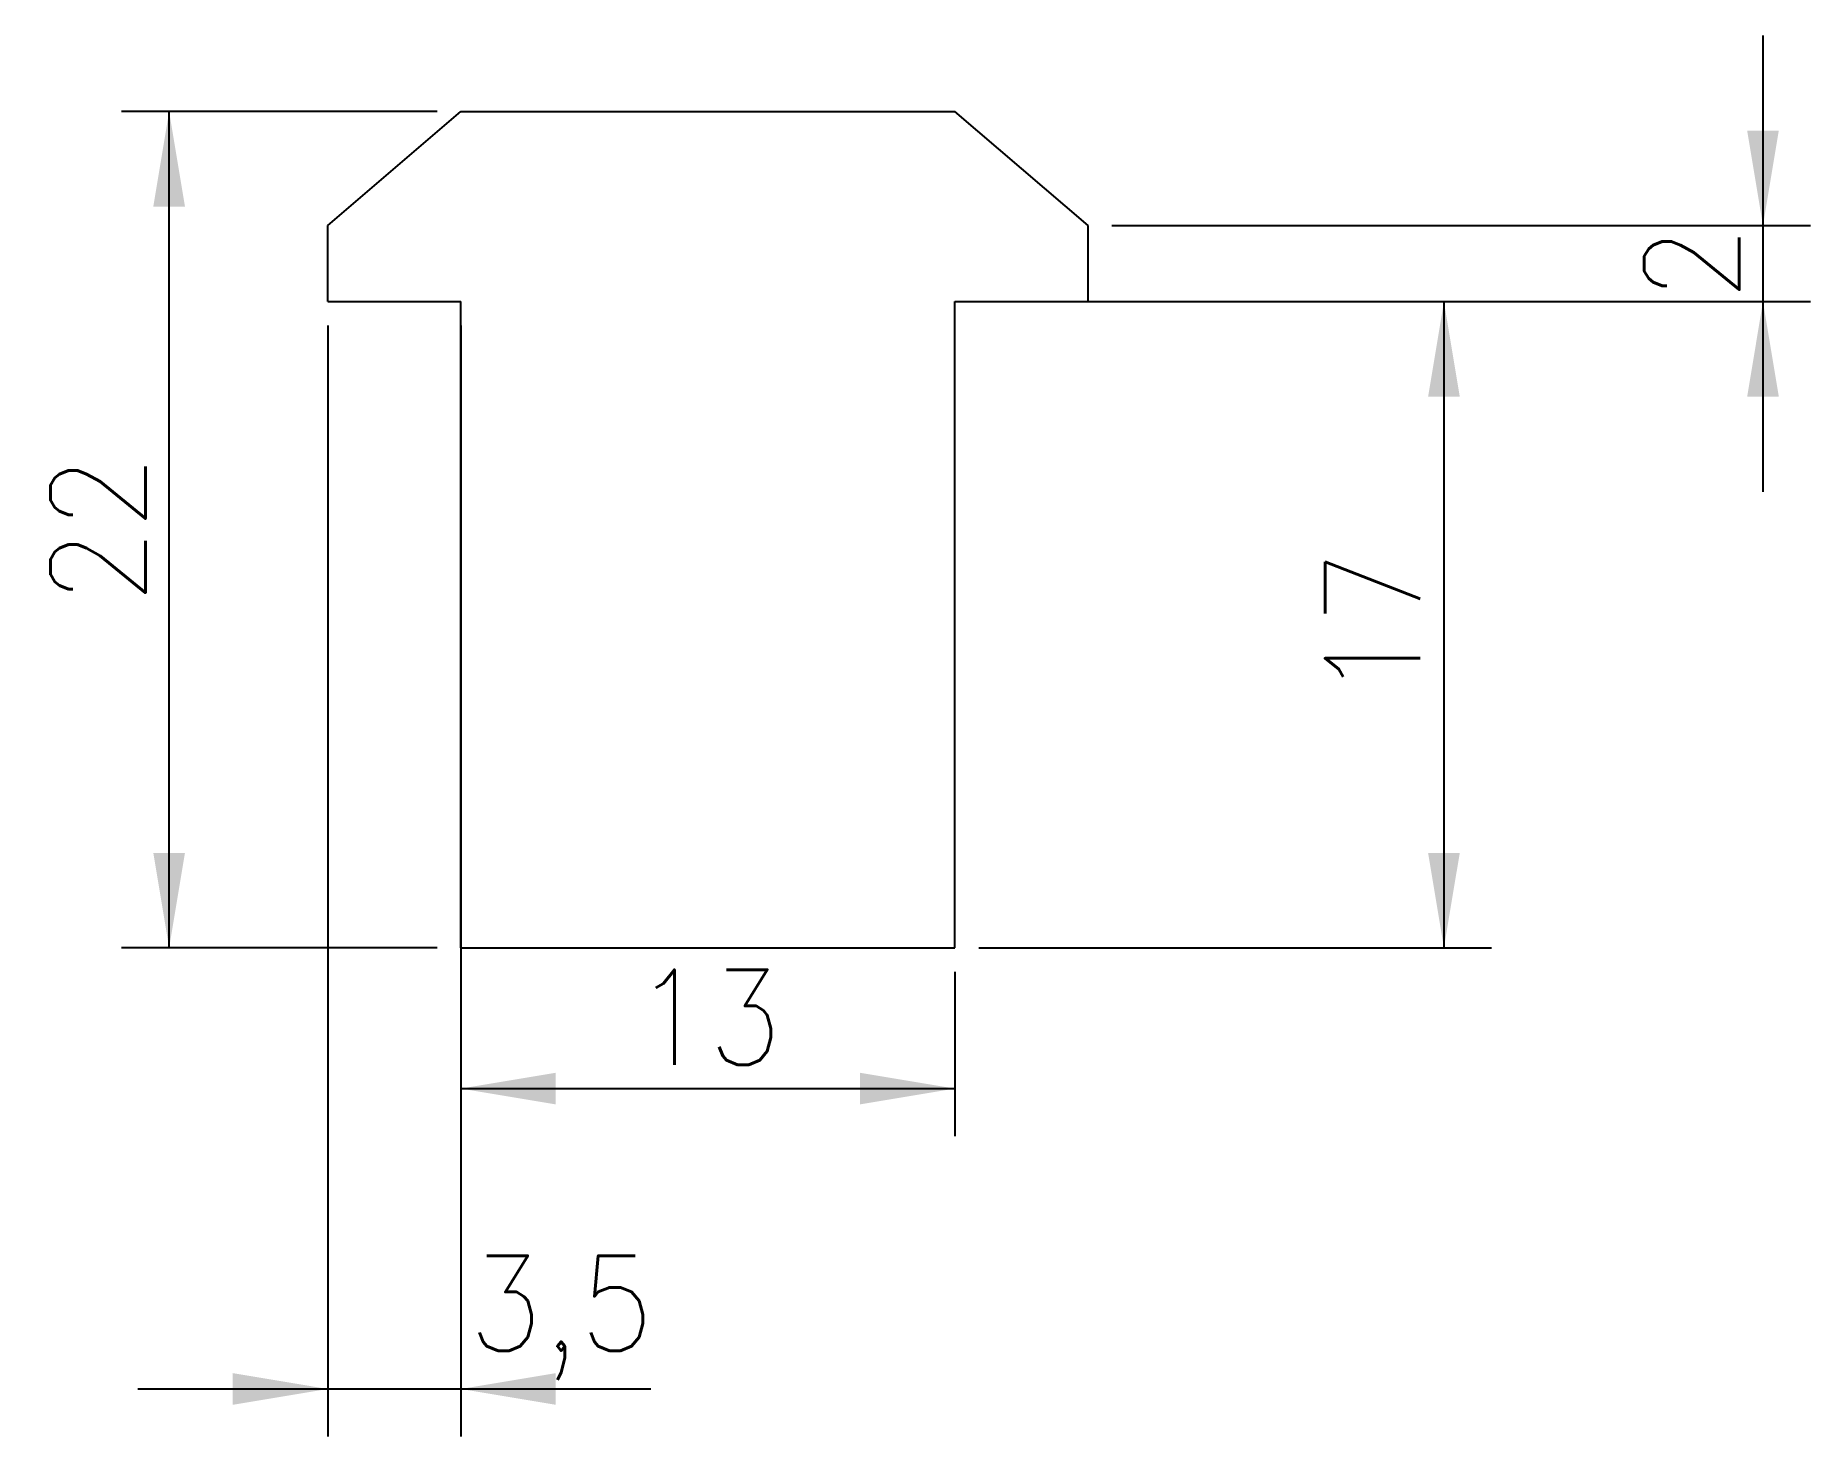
# Model space of a CAD drawing. Header units: millimetres. Extents: x -7.7 to 39, y -12.9 to 24.
import ezdxf

# ---------------------------------------------------------------- set-up
doc = ezdxf.new("R2010")
doc.units = ezdxf.units.MM
doc.layers.get('0').update_dxf_attribs({"linetype": 'CONTINUOUS', "lineweight": 25})
doc.layers.add('medidas', color=5, linetype='CONTINUOUS', lineweight=0)
doc.styles.get("Standard").update_dxf_attribs({"font": 'standard'})
doc.dimstyles.get("Standard").update_dxf_attribs({"dimtxt": 2.5, "dimasz": 2.5, "dimexe": 1.25, "dimexo": 0.625, "dimtad": 0, "dimtoh": 1, "dimtxsty": 'standard', "dimcen": 0.09, "dimadec": 0, "dimazin": 0, "dimtfac": 1, "dimtdec": 4, "dimtofl": 0, "dimtmove": 0, "dimatfit": 3, "dimfxl": 1, "dimtolj": 1, "dimtzin": 0, "dimarcsym": 0})

# ---------------------------------------------------------------- blocks, each defined once
blk = doc.blocks.new('*D1')
at = {"layer": 'medidas', "color": 0, "linetype": 'ByBlock', "lineweight": -2}
for p, q in [((2.875, 22), (-5.422, 22)), ((-4.172, 0), (-4.172, 22)), ((2.875, 0), (-5.422, 0))]:
    blk.add_line(p, q, dxfattribs=at)
for points in [[(-4.172, 22), (-3.756, 19.5), (-4.589, 19.5)], [(-4.172, 0), (-4.589, 2.5), (-3.756, 2.5)]]:
    blk.add_solid(points, dxfattribs=at)
at = {"layer": 'medidas', "color": 0, "linetype": 'CONTINUOUS', "lineweight": -2, "insert": (-6.047, 11), "char_height": 2.5, "width": 3.05556, "attachment_point": 5, "rotation": 90}
blk.add_mtext('22', dxfattribs=at)
blk = doc.blocks.new('*D2')
at = {"layer": 'medidas', "color": 0, "linetype": 'ByBlock', "lineweight": -2}
for p, q in [((17.125, 17), (30.613, 17)), ((29.363, 17), (29.363, 0)), ((17.125, 0), (30.613, 0))]:
    blk.add_line(p, q, dxfattribs=at)
for points in [[(29.363, 17), (29.78, 14.5), (28.947, 14.5)], [(29.363, 0), (28.947, 2.5), (29.78, 2.5)]]:
    blk.add_solid(points, dxfattribs=at)
at = {"layer": 'medidas', "color": 0, "linetype": 'CONTINUOUS', "lineweight": -2, "insert": (27.488, 8.5), "char_height": 2.5, "width": 2.5, "attachment_point": 5, "rotation": 90}
blk.add_mtext('17', dxfattribs=at)
blk = doc.blocks.new('*D3')
at = {"layer": 'medidas', "color": 0, "linetype": 'ByBlock', "lineweight": -2}
for p, q in [((3.5, -0.625), (3.5, -4.95)), ((16.5, -0.625), (16.5, -4.95)), ((3.5, -3.7), (16.5, -3.7))]:
    blk.add_line(p, q, dxfattribs=at)
for points in [[(3.5, -3.7), (6, -3.284), (6, -4.116)], [(16.5, -3.7), (14, -4.116), (14, -3.284)]]:
    blk.add_solid(points, dxfattribs=at)
at = {"layer": 'medidas', "color": 0, "linetype": 'CONTINUOUS', "lineweight": -2, "insert": (10, -1.825), "char_height": 2.5, "width": 2.5, "attachment_point": 5}
blk.add_mtext('13', dxfattribs=at)
blk = doc.blocks.new('*D4')
at = {"layer": 'medidas', "color": 0, "linetype": 'ByBlock', "lineweight": -2}
for p, q in [((37.756, 24), (37.756, 12)), ((20.625, 19), (39.006, 19)), ((20.625, 17), (39.006, 17))]:
    blk.add_line(p, q, dxfattribs=at)
for points in [[(37.756, 19), (37.34, 21.5), (38.173, 21.5)], [(37.756, 17), (38.173, 14.5), (37.34, 14.5)]]:
    blk.add_solid(points, dxfattribs=at)
at = {"layer": 'medidas', "color": 0, "linetype": 'CONTINUOUS', "lineweight": -2, "insert": (35.881, 18), "char_height": 2.5, "width": 1.11111, "attachment_point": 5, "rotation": 90}
blk.add_mtext('2', dxfattribs=at)
blk = doc.blocks.new('*D5')
at = {"layer": 'medidas', "color": 0, "linetype": 'ByBlock', "lineweight": -2}
for p, q in [((0, 16.375), (0, -12.852)), ((3.5, 16.375), (3.5, -12.852)), ((-5, -11.602), (8.5, -11.602))]:
    blk.add_line(p, q, dxfattribs=at)
for points in [[(0, -11.602), (-2.5, -12.018), (-2.5, -11.185)], [(3.5, -11.602), (6, -11.185), (6, -12.018)]]:
    blk.add_solid(points, dxfattribs=at)
at = {"layer": 'medidas', "color": 0, "linetype": 'CONTINUOUS', "lineweight": -2, "insert": (6.139, -9.727), "char_height": 2.5, "width": 4.02778, "attachment_point": 5}
blk.add_mtext('3,5', dxfattribs=at)

msp = doc.modelspace()

# ---------------------------------------------------------------- linework, layer by layer
for p, q in [((0, 19), (3.5, 22)), ((3.5, 22), (16.5, 22)), ((20, 19), (16.5, 22)), ((0, 17), (0, 19)), ((20, 17), (20, 19)), ((0, 17), (3.5, 17)), ((3.5, 0), (3.5, 17)), ((16.5, 0), (16.5, 17)), ((16.5, 17), (20, 17)), ((3.5, 0), (16.5, 0))]:
    msp.add_line(p, q)

# ---------------------------------------------------------------- dimensions: what is measured, and where the dimension line sits
at = {"layer": 'medidas'}
for base, p1, p2, picture, middle in [((37.756, 17), (20, 19), (20, 17), '*D4', (35.881, 18)), ((-4.172, 22), (3.5, 0), (3.5, 22), '*D1', (-6.047, 11)), ((29.363, 0), (16.5, 17), (16.5, 0), '*D2', (27.488, 8.5))]:
    dim = msp.add_linear_dim(base=base, p1=p1, p2=p2, angle=90, dimstyle='Standard', dxfattribs=at)
    dim.commit()
    dim.dimension.update_dxf_attribs({"geometry": picture, "text_midpoint": middle})
for base, p1, p2, picture, middle in [((3.5, -11.602), (0, 17), (3.5, 17), '*D5', (1.75, -9.727)), ((16.5, -3.7), (3.5, 0), (16.5, 0), '*D3', (10, -1.825))]:
    dim = msp.add_linear_dim(base=base, p1=p1, p2=p2, dimstyle='Standard', dxfattribs=at)
    dim.commit()
    dim.dimension.update_dxf_attribs({"geometry": picture, "text_midpoint": middle})

doc.saveas('drawing.dxf')
